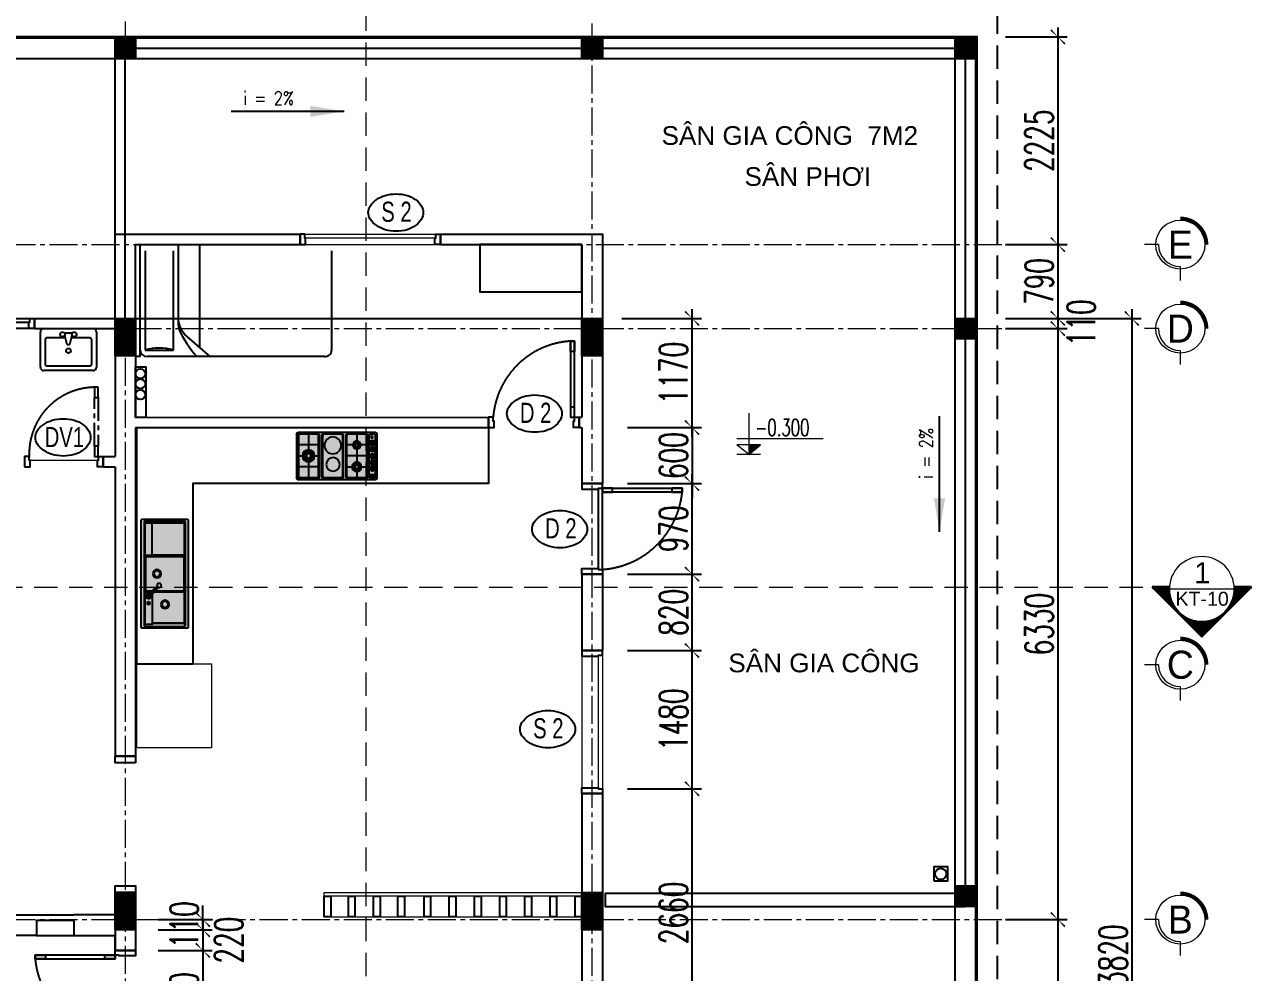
# Model space of a CAD drawing. Header units: millimetres. Extents: x -34806 to 662668, y 63228 to 99452.
# Drawn here: x 57626 to 70788, y 81283 to 91436 of the extents above; entities that cross this region are included whole.
import ezdxf
from ezdxf.enums import TextEntityAlignment as Align

# ---------------------------------------------------------------- set-up
doc = ezdxf.new("R2010")
doc.units = ezdxf.units.MM
doc.header["$LTSCALE"] = 200
doc.header["$MEASUREMENT"] = 0
doc.header["$PDMODE"] = 3
doc.header["$PDSIZE"] = 50
for name, pattern in [('CENTER', [2, 1.25, -0.25, 0.25, -0.25]), ('CENTER2', [1.125, 0.75, -0.125, 0.125, -0.125]), ('CONTINOUS', [0]), ('CONTINU', [0]), ('DASHED2', [0.375, 0.25, -0.125])]:
    doc.linetypes.add(name, pattern=pattern)
doc.layers.get('0').update_dxf_attribs({"color": 95, "linetype": 'CONTINUOUS'})
doc.layers.get('DEFPOINTS').update_dxf_attribs({"linetype": 'CONTINUOUS'})
for name, color, linetype, lineweight in [('cat', 1, 'CONTINUOUS', 40), ('hatch', 251, 'CONTINUOUS', 5), ('thay', 7, 'CONTINUOUS', 18), ('tim', 254, 'CENTER2', 9)]:
    doc.layers.add(name, color=color, linetype=linetype, lineweight=lineweight)
for name, color, linetype in [('COT', 2, 'CONTINUOUS'), ('Cua', 143, 'CONTINUOUS'), ('DIM', 1, 'CONTINUOUS'), ('NET-THAY', 4, 'CONTINUOUS'), ('Net_Manh', 155, 'CONTINUOUS'), ('NOITHAT', 32, 'CONTINUOUS'), ('TEXT', 7, 'CONTINUOUS'), ('TPTA-Dimention', 251, 'CONTINUOUS'), ('TPTA-Funiture', 27, 'CONTINUOUS'), ('TPTA-Text', 253, 'CONTINUOUS'), ('TPTA-Virtural', 253, 'CONTINUOUS'), ('TUONG', 2, 'CONTINUOUS')]:
    doc.layers.add(name, color=color, linetype=linetype)
doc.styles.add('Aria H iso', font='VHARIAL.ttf')
doc.styles.add('Arial N  iso', font='VNARIALN.ttf')
doc.styles.add('CHU HOA Day', font='VHARIAL.ttf')
doc.styles.add('CHUC HOA MANH', font='chhbg.shx', dxfattribs={"width": 0.8, "height": 250})
doc.styles.add('dam', font='VHAVANB.ttf', dxfattribs={"width": 0.9, "height": 450})
doc.styles.add('RomanS', font='romans.shx', dxfattribs={"width": 0.8})
doc.styles.add('Scale', font='vnsimli.shx', dxfattribs={"width": 0.65, "bigfont": 'bigfont.shx'})
doc.styles.add('VNCC-SIM', font='VHAVAN.ttf', dxfattribs={"width": 0.85})
doc.dimstyles.new('DIM-A3', dxfattribs={"dimscale": 0, "dimtxt": 160, "dimasz": 110, "dimexe": 110, "dimexo": 0, "dimgap": 110, "dimtad": 1, "dimdec": 0, "dimdsep": 46, "dimtxsty": 'RomanS', "dimblk1": 'ARCHTICK', "dimblk2": 'ARCHTICK', "dimsah": 1, "dimcen": 0.09, "dimdle": 110, "dimclrd": 256, "dimclre": 256, "dimclrt": 14, "dimadec": 0, "dimazin": 0, "dimtfac": 1, "dimtdec": 0, "dimtix": 1, "dimtmove": 2, "dimatfit": 3, "dimfxl": 110, "dimtolj": 1, "dimarcsym": 0})
doc.dimstyles.new('Scale', dxfattribs={"dimscale": 10, "dimtxt": 2, "dimasz": 0.8, "dimexe": 1, "dimexo": 0, "dimgap": 0.5, "dimtad": 1, "dimdec": 0, "dimzin": 0, "dimdsep": 46, "dimtxsty": 'Scale', "dimblk": 'ARCHTICK', "dimcen": 1, "dimdle": 1, "dimclrd": 8, "dimclre": 251, "dimclrt": 3, "dimadec": 0, "dimazin": 0, "dimtfac": 1, "dimtdec": 0, "dimtix": 1, "dimtmove": 2, "dimatfit": 3, "dimfxl": 1, "dimtolj": 1, "dimtzin": 0, "dimarcsym": 0})

# ---------------------------------------------------------------- blocks, each defined once
blk = doc.blocks.new('_ArchTick')
at = {"layer": 'DIM', "color": 150}
blk.add_lwpolyline([(0.5, 0.5, 0.133, 0, 0), (0, 0, 0, 0.133, 0), (-0.5, -0.5, 0.133, 0.133, 0)], format="xyseb", dxfattribs=at)
blk = doc.blocks.new('cao do')
at = {"layer": 'thay'}
for p, q in [((0, 445), (0, 0)), ((798, 170), (-128, 170)), ((0, 0), (-128, 106)), ((128, 106), (-128, 106)), ((0, 0), (128, 106))]:
    blk.add_line(p, q, dxfattribs=at)
at = {"layer": 'thay', "ltscale": 600}
blk.add_line((128, 0), (-128, 0), dxfattribs=at)
at = {"layer": 'thay', "color": 150, "ltscale": 600}
blk.add_solid([(0, 0), (0, 106), (128, 106)], dxfattribs=at)
at = {"layer": 'TEXT', "style": 'Arial N  iso'}
blk.add_attdef('%%P0.000', text='', height=200, dxfattribs=at).set_placement((70, 290), align=Align.MIDDLE_LEFT)
blk = doc.blocks.new('*D145')
at = {"layer": 'DEFPOINTS', "color": 0}
for p in [(68132, 88289), (68132, 74469), (69484, 74469)]:
    blk.add_point(p, dxfattribs=at)
at = {"layer": 'TPTA-Text', "color": 8, "lineweight": -2}
blk.add_line((69484, 88389), (69484, 74369), dxfattribs=at)
at = {"layer": 'TPTA-Text', "color": 251, "lineweight": -2}
for p, q in [((68132, 88289), (69584, 88289)), ((68132, 74469), (69584, 74469))]:
    blk.add_line(p, q, dxfattribs=at)
at = {"layer": 'TPTA-Text', "color": 8, "lineweight": -2, "xscale": 150, "yscale": 150, "zscale": 150}
for p, rotation in [((69484, 88289), 90), ((69484, 74469), 270)]:
    blk.add_blockref('_ArchTick', p, dxfattribs=dict(at, rotation=rotation))
at = {"layer": 'TPTA-Text', "color": 3, "insert": (69284, 81379), "char_height": 300, "attachment_point": 5, "rotation": 90, "style": 'Scale'}
blk.add_mtext('\\A1;13820', dxfattribs=at)
blk = doc.blocks.new('*D146')
at = {"layer": 'DEFPOINTS', "color": 0}
for p in [(68132, 91304), (68132, 89079), (68693, 89079)]:
    blk.add_point(p, dxfattribs=at)
at = {"layer": 'TPTA-Text', "color": 8, "lineweight": -2}
blk.add_line((68693, 91404), (68693, 88979), dxfattribs=at)
at = {"layer": 'TPTA-Text', "color": 251, "lineweight": -2}
for p, q in [((68132, 91304), (68793, 91304)), ((68132, 89079), (68793, 89079))]:
    blk.add_line(p, q, dxfattribs=at)
at = {"layer": 'TPTA-Text', "color": 8, "lineweight": -2, "xscale": 150, "yscale": 150, "zscale": 150}
for p, rotation in [((68693, 91304), 90), ((68693, 89079), 270)]:
    blk.add_blockref('_ArchTick', p, dxfattribs=dict(at, rotation=rotation))
at = {"layer": 'TPTA-Text', "color": 3, "insert": (68493, 90192), "char_height": 300, "attachment_point": 5, "rotation": 90, "style": 'Scale'}
blk.add_mtext('\\A1;2225', dxfattribs=at)
blk = doc.blocks.new('*D147')
at = {"layer": 'DEFPOINTS', "color": 0}
for p in [(68132, 89079), (68132, 88289), (68693, 88289)]:
    blk.add_point(p, dxfattribs=at)
at = {"layer": 'TPTA-Text', "color": 8, "lineweight": -2}
blk.add_line((68693, 89179), (68693, 88189), dxfattribs=at)
at = {"layer": 'TPTA-Text', "color": 251, "lineweight": -2}
for p, q in [((68132, 89079), (68793, 89079)), ((68132, 88289), (68793, 88289))]:
    blk.add_line(p, q, dxfattribs=at)
at = {"layer": 'TPTA-Text', "color": 8, "lineweight": -2, "xscale": 150, "yscale": 150, "zscale": 150}
for p, rotation in [((68693, 89079), 90), ((68693, 88289), 270)]:
    blk.add_blockref('_ArchTick', p, dxfattribs=dict(at, rotation=rotation))
at = {"layer": 'TPTA-Text', "color": 3, "insert": (68493, 88684), "char_height": 300, "attachment_point": 5, "rotation": 90, "style": 'Scale'}
blk.add_mtext('\\A1;790', dxfattribs=at)
blk = doc.blocks.new('*D148')
at = {"layer": 'DEFPOINTS', "color": 0}
for p in [(68132, 88289), (68132, 88179), (68693, 88179)]:
    blk.add_point(p, dxfattribs=at)
at = {"layer": 'TPTA-Text', "color": 8, "lineweight": -2}
blk.add_line((68693, 88389), (68693, 88079), dxfattribs=at)
at = {"layer": 'TPTA-Text', "color": 251, "lineweight": -2}
for p, q in [((68132, 88289), (68793, 88289)), ((68132, 88179), (68793, 88179))]:
    blk.add_line(p, q, dxfattribs=at)
at = {"layer": 'TPTA-Text', "color": 8, "lineweight": -2, "xscale": 150, "yscale": 150, "zscale": 150}
for p, rotation in [((68693, 88289), 90), ((68693, 88179), 270)]:
    blk.add_blockref('_ArchTick', p, dxfattribs=dict(at, rotation=rotation))
at = {"layer": 'TPTA-Text', "color": 3, "insert": (68943, 88242), "char_height": 300, "attachment_point": 5, "rotation": 90, "style": 'Scale'}
blk.add_mtext('\\A1;110', dxfattribs=at)
blk = doc.blocks.new('*D149')
at = {"layer": 'DEFPOINTS', "color": 0}
for p in [(68132, 81849), (68132, 76179), (68693, 76179)]:
    blk.add_point(p, dxfattribs=at)
at = {"layer": 'TPTA-Text', "color": 8, "lineweight": -2}
blk.add_line((68693, 81949), (68693, 76079), dxfattribs=at)
at = {"layer": 'TPTA-Text', "color": 251, "lineweight": -2}
for p, q in [((68132, 81849), (68793, 81849)), ((68132, 76179), (68793, 76179))]:
    blk.add_line(p, q, dxfattribs=at)
at = {"layer": 'TPTA-Text', "color": 8, "lineweight": -2, "xscale": 150, "yscale": 150, "zscale": 150}
for p, rotation in [((68693, 81849), 90), ((68693, 76179), 270)]:
    blk.add_blockref('_ArchTick', p, dxfattribs=dict(at, rotation=rotation))
at = {"layer": 'TPTA-Text', "color": 3, "insert": (68493, 79014), "char_height": 300, "attachment_point": 5, "rotation": 90, "style": 'Scale'}
blk.add_mtext('\\A1;5670', dxfattribs=at)
blk = doc.blocks.new('*D157')
at = {"layer": 'DEFPOINTS', "color": 0}
for p in [(68132, 88179), (68132, 81849), (68693, 81849)]:
    blk.add_point(p, dxfattribs=at)
at = {"layer": 'TPTA-Text', "color": 8, "lineweight": -2}
blk.add_line((68693, 88279), (68693, 81749), dxfattribs=at)
at = {"layer": 'TPTA-Text', "color": 251, "lineweight": -2}
for p, q in [((68132, 88179), (68793, 88179)), ((68132, 81849), (68793, 81849))]:
    blk.add_line(p, q, dxfattribs=at)
at = {"layer": 'TPTA-Text', "color": 8, "lineweight": -2, "xscale": 150, "yscale": 150, "zscale": 150}
for p, rotation in [((68693, 88179), 90), ((68693, 81849), 270)]:
    blk.add_blockref('_ArchTick', p, dxfattribs=dict(at, rotation=rotation))
at = {"layer": 'TPTA-Text', "color": 3, "insert": (68493, 85014), "char_height": 300, "attachment_point": 5, "rotation": 90, "style": 'Scale'}
blk.add_mtext('\\A1;6330', dxfattribs=at)
blk = doc.blocks.new('can')
at = {"layer": 'hatch'}
h = blk.add_hatch(dxfattribs=at)
h.set_pattern_fill('ANSI31', color=256, scale=96.25, style=0)
h.set_pattern_definition([(45, (-283734, -101783), (-8.50737846, 8.50737846), [])])
h.paths.add_polyline_path([(578, 0, -0.01239), (577, -29), (890, -29), (0, 861), (-890, -29), (-577, -29, -0.01239), (-578, 0, -1)])
at = {"layer": 'cat', "color": 150, "linetype": 'Continuous', "const_width": 62.4}
for points in [[(-577, -29), (-890, -29)], [(577, -29), (890, -29)]]:
    blk.add_lwpolyline(points, dxfattribs=at)
at = {"layer": 'thay', "linetype": 'Continuous'}
for p in [(-890, -29), (890, -29)]:
    blk.add_line(p, (0, 861), dxfattribs=at)
at = {"layer": 'thay'}
blk.add_line((-578, 0), (578, 0), dxfattribs=at)
blk.add_circle((0, 0), 578, dxfattribs=at)
at = {"layer": 'TEXT', "style": 'CHU HOA Day'}
blk.add_attdef('A', text='', height=375, dxfattribs=at).set_placement((11, 108), align=Align.CENTER)
at = {"layer": 'TEXT', "style": 'CHUC HOA MANH', "width": 0.65}
blk.add_attdef('KT-00', text='', height=287, dxfattribs=at).set_placement((7, -346), align=Align.CENTER)
blk = doc.blocks.new('tr')
at = {"layer": 'thay', "ltscale": 600}
for p, q in [((0, -200), (0, 0)), ((313, -513), (513, -513))]:
    blk.add_line(p, q, dxfattribs=at)
at = {"layer": 'thay', "color": 150, "ltscale": 600, "const_width": 50}
blk.add_lwpolyline([(-375, -513, 0.414214), (0, -888, 0.414214)], format="xyb", dxfattribs=at)
at = {"layer": 'thay', "ltscale": 600}
blk.add_circle((0, -513), 350, dxfattribs=at)
blk.add_arc((0, -513), 313, 0, 90, dxfattribs=at)
blk = doc.blocks.new('gass1')
at = {"layer": 'TPTA-Funiture'}
blk.add_hatch(color=9, dxfattribs=at).paths.add_polyline_path([(255, -20, 0.414214), (235, 0), (-235, 0, 0.414214), (-255, -20), (-255, -840, 0.414214), (-235, -860), (235, -860, 0.414214), (255, -840)])
for points in [[(-235, 0, 0.414214), (-255, -20), (-255, -840, 0.414214), (-235, -860), (235, -860, 0.414214), (255, -840), (255, -20, 0.414214), (235, 0)], [(241, -39), (241, -215, -0.414214), (211, -245), (-214, -245, -0.414214), (-244, -215), (-244, -39, -0.414214), (-214, -9), (211, -9, -0.414214)], [(231, -39), (231, -215, -0.414214), (211, -235), (-214, -235, -0.414214), (-234, -215), (-234, -39, -0.414214), (-214, -19), (211, -19, -0.414214)], [(241, -297), (241, -473, -0.414214), (211, -503), (-214, -503, -0.414214), (-244, -473), (-244, -297, -0.414214), (-214, -267), (211, -267, -0.414214)], [(231, -297), (231, -473, -0.414214), (211, -493), (-214, -493, -0.414214), (-234, -473), (-234, -297, -0.414214), (-214, -277), (211, -277, -0.414214)], [(241, -555), (241, -731, -0.414214), (211, -761), (-214, -761, -0.414214), (-244, -731), (-244, -555, -0.414214), (-214, -525), (211, -525, -0.414214)], [(231, -555), (231, -731, -0.414214), (211, -751), (-214, -751, -0.414214), (-234, -731), (-234, -555, -0.414214), (-214, -535), (211, -535, -0.414214)], [(235, -794), (235, -825, -0.414214), (215, -845), (-214, -845, -0.414214), (-234, -825), (-234, -794, -0.414214), (-214, -774), (215, -774, -0.414214)]]:
    blk.add_lwpolyline(points, format="xyb", close=True, dxfattribs=at)
for points in [[(-234, -127), (-37, -127)], [(-118, -235), (-118, -19)], [(-1, -19), (-1, -92)], [(34, -127), (231, -127)], [(115, -235), (115, -19)], [(-1, -163), (-1, -235)], [(-234, -643), (-132, -643)], [(-118, -628), (-118, -535)], [(-118, -751), (-118, -658)], [(-103, -643), (-1, -643), (-1, -643), (98, -643)], [(-1, -751), (-1, -535)], [(115, -535), (115, -608)], [(131, -643), (231, -643)], [(235, -764), (-235, -764)], [(115, -679), (115, -751)]]:
    blk.add_lwpolyline(points, dxfattribs=at)
for points in [[(-71, -790), (-71, -830), (-79, -830), (-79, -790)], [(212, -785), (212, -832), (200, -832), (200, -785)], [(-138, -790), (-138, -830), (-146, -830), (-146, -790)], [(6, -791), (6, -832), (-2, -832), (-2, -791)], [(72, -791), (72, -832), (64, -832), (64, -791)], [(139, -791), (139, -831), (131, -831), (131, -791)]]:
    blk.add_lwpolyline(points, close=True, dxfattribs=at)
for points in [[(-146, -791, 0.780772), (-146, -830)], [(-142, -830, 0.946069), (-138, -790)], [(-79, -790, 0.780772), (-79, -829)], [(-75, -830, 0.946069), (-71, -790)], [(-2, -792, 0.780772), (-2, -831)], [(1, -832, 0.946069), (6, -792)], [(64, -792, 0.780772), (64, -831)], [(67, -832, 0.946069), (72, -792)], [(131, -792, 0.780772), (131, -831)], [(134, -831, 0.946069), (139, -792)]]:
    blk.add_lwpolyline(points, format="xyb", dxfattribs=at)
for centre, radius in [((-1, -127), 64.5), ((-1, -127), 54.5), ((-1, -127), 34.5), ((-1, -127), 24.5), ((-114, -387), 90), ((90, -389), 72.5), ((-118, -643), 42.6), ((-118, -643), 36), ((-118, -643), 22.8), ((-118, -643), 16.2), ((115, -643), 51.1), ((115, -643), 43.1), ((115, -643), 27.3), ((115, -643), 19.4), ((-141, -810), 25), ((-74, -810), 25), ((2, -812), 25), ((68, -812), 25), ((135, -811), 25), ((-203, -806), 10)]:
    blk.add_circle(centre, radius, dxfattribs=at)
blk = doc.blocks.new('chau1')
at = {"layer": 'TPTA-Funiture'}
blk.add_hatch(color=9, dxfattribs=at).paths.add_polyline_path([(1160, 245, 0.414214), (1150, 255), (10, 255, 0.414214), (0, 245), (0, -245, 0.414214), (10, -255), (1150, -255, 0.414214), (1160, -245)])
for p, q in [((712, 82), (794, 169)), ((726, 68), (815, 148))]:
    blk.add_line(p, q, dxfattribs=at)
for points in [[(10, 255), (1150, 255, -0.414214), (1160, 245), (1160, -245, -0.414214), (1150, -255), (10, -255, -0.414214), (0, -245), (0, 245, -0.414214)], [(407, 205), (752, 205, -0.414214), (762, 195), (762, -197, -0.414214), (752, -207), (407, -207, -0.414214), (397, -197), (397, 195, -0.414214)]]:
    blk.add_lwpolyline(points, format="xyb", close=True, dxfattribs=at)
for points in [[(765, -221), (27, -221, -0.414214), (17, -211), (17, 210, -0.414214), (27, 220), (1133, 220, -0.414214), (1143, 210), (1143, -211, -0.414214), (1133, -221), (765, -221)], [(399, 220, 0.310954), (382, 211), (382, 211), (38, 211), (38, 211, 0.114414), (20, 217)], [(777, 211, 0.310954), (761, 220)], [(1140, 217, 0.12906), (1122, 211), (1122, 211), (777, 211), (777, 136)], [(1140, -219, 0.048988), (1108, -212), (1108, -212), (1108, 136), (1122, 136), (1122, 211)], [(396, -221, -0.325081), (378, -212), (378, -212), (38, -212), (38, -212, 0.061589), (20, -219)], [(760, -221, 0.325081), (777, -212)]]:
    blk.add_lwpolyline(points, format="xyb", dxfattribs=at)
for points in [[(38, -212), (38, 211)], [(382, 211), (382, 136), (38, 136)], [(378, 136), (378, -212)], [(885, 161), (906, 187)]]:
    blk.add_lwpolyline(points, dxfattribs=at)
for points in [[(740, 86), (733, 93), (818, 178), (825, 171)], [(777, 136), (1108, 136), (1108, -212), (777, -212)], [(777, 136), (1108, 136), (1108, -212), (777, -212)]]:
    blk.add_lwpolyline(points, close=True, dxfattribs=at)
for centre, radius in [((820, 174), 16.7), ((895, 174), 16.7), ((580, 83), 44.5), ((580, 83), 33), ((705, 60), 22.5), ((908, -3), 44.5), ((908, -3), 33)]:
    blk.add_circle(centre, radius, dxfattribs=at)
blk.add_arc((821, 174), 27.5, 235.4757, 214.5243, dxfattribs=at)
blk = doc.blocks.new('*D317')
at = {"layer": 'DEFPOINTS', "color": 0}
for p in [(59057, 81739), (59057, 81519), (59535, 81519)]:
    blk.add_point(p, dxfattribs=at)
at = {"layer": 'TPTA-Text', "color": 251, "lineweight": -2}
for p, q in [((59057, 81739), (59635, 81739)), ((59057, 81519), (59635, 81519))]:
    blk.add_line(p, q, dxfattribs=at)
at = {"layer": 'TPTA-Text', "color": 8, "lineweight": -2}
blk.add_line((59535, 81839), (59535, 81419), dxfattribs=at)
at = {"layer": 'TPTA-Text', "color": 8, "lineweight": -2, "xscale": 150, "yscale": 150, "zscale": 150}
for p, rotation in [((59535, 81739), 90), ((59535, 81519), 270)]:
    blk.add_blockref('_ArchTick', p, dxfattribs=dict(at, rotation=rotation))
at = {"layer": 'TPTA-Text', "color": 3, "insert": (59814, 81629), "char_height": 300, "attachment_point": 5, "rotation": 90, "style": 'Scale'}
blk.add_mtext('\\A1;220', dxfattribs=at)
blk = doc.blocks.new('*D318')
at = {"layer": 'DEFPOINTS', "color": 0}
for p in [(59057, 81849), (59057, 81739), (59535, 81849)]:
    blk.add_point(p, dxfattribs=at)
at = {"layer": 'TPTA-Text', "color": 8, "lineweight": -2}
for p, q in [((59535, 81849), (59535, 81999)), ((59535, 81739), (59535, 81849)), ((59535, 81739), (59535, 81589))]:
    blk.add_line(p, q, dxfattribs=at)
at = {"layer": 'TPTA-Text', "color": 251, "lineweight": -2}
for p, q in [((59057, 81849), (59635, 81849)), ((59057, 81739), (59635, 81739))]:
    blk.add_line(p, q, dxfattribs=at)
at = {"layer": 'TPTA-Text', "color": 8, "lineweight": -2, "xscale": 150, "yscale": 150, "zscale": 150}
for p, rotation in [((59535, 81849), 270), ((59535, 81739), 90)]:
    blk.add_blockref('_ArchTick', p, dxfattribs=dict(at, rotation=rotation))
at = {"layer": 'TPTA-Text', "color": 3, "insert": (59335, 81794), "char_height": 300, "attachment_point": 5, "rotation": 90, "style": 'Scale'}
blk.add_mtext('\\A1;110', dxfattribs=at)
blk = doc.blocks.new('*D319')
at = {"layer": 'DEFPOINTS', "color": 0}
for p in [(59057, 81519), (59057, 80549), (59535, 80549)]:
    blk.add_point(p, dxfattribs=at)
at = {"layer": 'TPTA-Text', "color": 8, "lineweight": -2}
blk.add_line((59535, 81619), (59535, 80449), dxfattribs=at)
at = {"layer": 'TPTA-Text', "color": 251, "lineweight": -2}
for p, q in [((59057, 81519), (59635, 81519)), ((59057, 80549), (59635, 80549))]:
    blk.add_line(p, q, dxfattribs=at)
at = {"layer": 'TPTA-Text', "color": 8, "lineweight": -2, "xscale": 150, "yscale": 150, "zscale": 150}
for p, rotation in [((59535, 81519), 90), ((59535, 80549), 270)]:
    blk.add_blockref('_ArchTick', p, dxfattribs=dict(at, rotation=rotation))
at = {"layer": 'TPTA-Text', "color": 3, "insert": (59335, 81034), "char_height": 300, "attachment_point": 5, "rotation": 90, "style": 'Scale'}
blk.add_mtext('\\A1;970', dxfattribs=at)
blk = doc.blocks.new('*D714')
at = {"layer": 'DEFPOINTS', "color": 0}
for p in [(64083, 83250), (64775, 83250), (64083, 80589)]:
    blk.add_point(p, dxfattribs=at)
at = {"layer": 'TPTA-Text', "color": 8, "lineweight": -2}
blk.add_line((64775, 80489), (64775, 83350), dxfattribs=at)
at = {"layer": 'TPTA-Text', "color": 251, "lineweight": -2}
for p, q in [((64083, 83250), (64875, 83250)), ((64083, 80589), (64875, 80589))]:
    blk.add_line(p, q, dxfattribs=at)
at = {"layer": 'TPTA-Text', "color": 8, "lineweight": -2, "xscale": 150, "yscale": 150, "zscale": 150}
for p, rotation in [((64775, 83250), 90), ((64775, 80589), 270)]:
    blk.add_blockref('_ArchTick', p, dxfattribs=dict(at, rotation=rotation))
at = {"layer": 'TPTA-Text', "color": 3, "insert": (64575, 81920), "char_height": 300, "attachment_point": 5, "rotation": 90, "style": 'Scale'}
blk.add_mtext('\\A1;2660', dxfattribs=at)
blk = doc.blocks.new('*D715')
at = {"layer": 'DEFPOINTS', "color": 0}
for p in [(64083, 84730), (64775, 84730), (64083, 83250)]:
    blk.add_point(p, dxfattribs=at)
at = {"layer": 'TPTA-Text', "color": 8, "lineweight": -2}
blk.add_line((64775, 83150), (64775, 84830), dxfattribs=at)
at = {"layer": 'TPTA-Text', "color": 251, "lineweight": -2}
for p, q in [((64083, 84730), (64875, 84730)), ((64083, 83250), (64875, 83250))]:
    blk.add_line(p, q, dxfattribs=at)
at = {"layer": 'TPTA-Text', "color": 8, "lineweight": -2, "xscale": 150, "yscale": 150, "zscale": 150}
for p, rotation in [((64775, 84730), 90), ((64775, 83250), 270)]:
    blk.add_blockref('_ArchTick', p, dxfattribs=dict(at, rotation=rotation))
at = {"layer": 'TPTA-Text', "color": 3, "insert": (64575, 83990), "char_height": 300, "attachment_point": 5, "rotation": 90, "style": 'Scale'}
blk.add_mtext('\\A1;1480', dxfattribs=at)
blk = doc.blocks.new('*D716')
at = {"layer": 'DEFPOINTS', "color": 0}
for p in [(64083, 85549), (64775, 85549), (64083, 84730)]:
    blk.add_point(p, dxfattribs=at)
at = {"layer": 'TPTA-Text', "color": 8, "lineweight": -2}
blk.add_line((64775, 84630), (64775, 85649), dxfattribs=at)
at = {"layer": 'TPTA-Text', "color": 251, "lineweight": -2}
for p, q in [((64083, 85549), (64875, 85549)), ((64083, 84730), (64875, 84730))]:
    blk.add_line(p, q, dxfattribs=at)
at = {"layer": 'TPTA-Text', "color": 8, "lineweight": -2, "xscale": 150, "yscale": 150, "zscale": 150}
for p, rotation in [((64775, 85549), 90), ((64775, 84730), 270)]:
    blk.add_blockref('_ArchTick', p, dxfattribs=dict(at, rotation=rotation))
at = {"layer": 'TPTA-Text', "color": 3, "insert": (64575, 85140), "char_height": 300, "attachment_point": 5, "rotation": 90, "style": 'Scale'}
blk.add_mtext('\\A1;820', dxfattribs=at)
blk = doc.blocks.new('*D717')
at = {"layer": 'DEFPOINTS', "color": 0}
for p in [(64083, 86519), (64775, 86519), (64083, 85549)]:
    blk.add_point(p, dxfattribs=at)
at = {"layer": 'TPTA-Text', "color": 8, "lineweight": -2}
blk.add_line((64775, 85449), (64775, 86619), dxfattribs=at)
at = {"layer": 'TPTA-Text', "color": 251, "lineweight": -2}
for p, q in [((64083, 86519), (64875, 86519)), ((64083, 85549), (64875, 85549))]:
    blk.add_line(p, q, dxfattribs=at)
at = {"layer": 'TPTA-Text', "color": 8, "lineweight": -2, "xscale": 150, "yscale": 150, "zscale": 150}
for p, rotation in [((64775, 86519), 90), ((64775, 85549), 270)]:
    blk.add_blockref('_ArchTick', p, dxfattribs=dict(at, rotation=rotation))
at = {"layer": 'TPTA-Text', "color": 3, "insert": (64575, 86034), "char_height": 300, "attachment_point": 5, "rotation": 90, "style": 'Scale'}
blk.add_mtext('\\A1;970', dxfattribs=at)
blk = doc.blocks.new('*D718')
at = {"layer": 'DEFPOINTS', "color": 0}
for p in [(64024, 88289), (64775, 88289), (64083, 87119)]:
    blk.add_point(p, dxfattribs=at)
at = {"layer": 'TPTA-Text', "color": 8, "lineweight": -2}
blk.add_line((64775, 87019), (64775, 88389), dxfattribs=at)
at = {"layer": 'TPTA-Text', "color": 251, "lineweight": -2}
for p, q in [((64024, 88289), (64875, 88289)), ((64083, 87119), (64875, 87119))]:
    blk.add_line(p, q, dxfattribs=at)
at = {"layer": 'TPTA-Text', "color": 8, "lineweight": -2, "xscale": 150, "yscale": 150, "zscale": 150}
for p, rotation in [((64775, 88289), 90), ((64775, 87119), 270)]:
    blk.add_blockref('_ArchTick', p, dxfattribs=dict(at, rotation=rotation))
at = {"layer": 'TPTA-Text', "color": 3, "insert": (64575, 87704), "char_height": 300, "attachment_point": 5, "rotation": 90, "style": 'Scale'}
blk.add_mtext('\\A1;1170', dxfattribs=at)
blk = doc.blocks.new('*D719')
at = {"layer": 'DEFPOINTS', "color": 0}
for p in [(64083, 87119), (64083, 86519), (64775, 86519)]:
    blk.add_point(p, dxfattribs=at)
at = {"layer": 'TPTA-Text', "color": 8, "lineweight": -2}
for p, q in [((64775, 87119), (64775, 87269)), ((64775, 87119), (64775, 86519)), ((64775, 86519), (64775, 86369))]:
    blk.add_line(p, q, dxfattribs=at)
at = {"layer": 'TPTA-Text', "color": 251, "lineweight": -2}
for p, q in [((64083, 87119), (64875, 87119)), ((64083, 86519), (64875, 86519))]:
    blk.add_line(p, q, dxfattribs=at)
at = {"layer": 'TPTA-Text', "color": 8, "lineweight": -2, "xscale": 150, "yscale": 150, "zscale": 150}
for p, rotation in [((64775, 87119), 270), ((64775, 86519), 90)]:
    blk.add_blockref('_ArchTick', p, dxfattribs=dict(at, rotation=rotation))
at = {"layer": 'TPTA-Text', "color": 3, "insert": (64575, 86819), "char_height": 300, "attachment_point": 5, "rotation": 90, "style": 'Scale'}
blk.add_mtext('\\A1;600', dxfattribs=at)

msp = doc.modelspace()

# ---------------------------------------------------------------- linework, layer by layer
msp.add_line((58814.7, 88289.1), (63814.7, 88289.1))
for centre in [(58866.8, 87695.4), (58866.8, 87695.4), (58866.8, 87587.6), (58866.8, 87587.6), (58866.8, 87472.5), (58866.8, 87472.5)]:
    msp.add_circle(centre, 52.1)
at = {"layer": 'COT', "const_width": 220}
for points in [[(58704.7, 91069.1), (58704.7, 91289.1)], [(63704.7, 91069.1), (63704.7, 91289.1)], [(67704.7, 91069.1), (67704.7, 91289.1)], [(58704.7, 87889.1), (58704.7, 88289.1)], [(58704.7, 87889.1), (58704.7, 88289.1)], [(63704.7, 87889.1), (63704.7, 88289.1)], [(63704.7, 87889.1), (63704.7, 88289.1)], [(67704.7, 88069.1), (67704.7, 88289.1)], [(67704.7, 81989.1), (67704.7, 82209.1)], [(58704.7, 81739.1), (58704.7, 82139.1)], [(63704.7, 81739.1), (63704.7, 82139.1)]]:
    msp.add_lwpolyline(points, dxfattribs=at)
at = {"layer": 'Cua', "color": 8, "linetype": 'CENTER'}
for p, q in [((58374.7, 86920.4), (58374.7, 87440.6)), ((58414.7, 87440.6), (58414.7, 86920.4))]:
    msp.add_line(p, q, dxfattribs=at)
at = {"layer": 'Cua', "color": 8, "linetype": 'DASHED2', "ltscale": 400}
for p, q in [((63774.7, 85599.4), (63774.7, 86469)), ((63814.7, 85599.4), (63814.7, 86469))]:
    msp.add_line(p, q, dxfattribs=at)
at = {"layer": 'Cua', "color": 6, "linetype": 'CONTINOUS', "ltscale": 0.5}
for points in [[(60576.4, 89079.1), (60636.4, 89079.1), (60636.4, 89149.1), (60626.4, 89149.1), (60626.4, 89189.1), (60576.4, 89189.1)], [(62081.2, 89079.1), (62021.2, 89079.1), (62021.2, 89149.1), (62031.2, 89149.1), (62031.2, 89189.1), (62081.2, 89189.1)], [(57732.4, 88179.1), (57672.4, 88179.1), (57672.4, 88249.1), (57682.4, 88249.1), (57682.4, 88289.1), (57732.4, 88289.1)], [(62594.7, 87119), (62654.7, 87119), (62654.7, 87189.2), (62644.7, 87189.2), (62644.7, 87229.2), (62594.7, 87229.2)], [(62594.7, 87119), (62654.7, 87119), (62654.7, 87189.2), (62644.7, 87189.2), (62644.7, 87229.2), (62594.7, 87229.2)], [(63564.7, 87119), (63504.7, 87119), (63504.7, 87189.2), (63514.7, 87189.2), (63514.7, 87229.2), (63564.7, 87229.2)], [(63564.7, 87119), (63504.7, 87119), (63504.7, 87189.2), (63514.7, 87189.2), (63514.7, 87229.2), (63564.7, 87229.2)], [(57626, 86699.1), (57686, 86699.1), (57686, 86769.1), (57676, 86769.1), (57676, 86809.1), (57626, 86809.1)], [(58466, 86699.1), (58406, 86699.1), (58406, 86769.1), (58416, 86769.1), (58416, 86809.1), (58466, 86809.1)], [(63594.7, 86519), (63594.7, 86459), (63774.7, 86459), (63774.7, 86469), (63814.7, 86469), (63814.7, 86519)], [(63594.7, 85549.4), (63594.7, 85609.4), (63774.7, 85609.4), (63774.7, 85599.4), (63814.7, 85599.4), (63814.7, 85549.4)], [(63594.7, 84729.8), (63594.7, 84669.8), (63774.7, 84669.8), (63774.7, 84679.8), (63814.7, 84679.8), (63814.7, 84729.8)], [(58814.7, 83529.1), (58594.7, 83529.1), (58594.7, 83599.1), (58814.7, 83599.1)], [(63594.7, 83199.8), (63594.7, 83259.8), (63774.7, 83259.8), (63774.7, 83249.8), (63814.7, 83249.8), (63814.7, 83199.8)], [(58814.7, 82139.1), (58594.7, 82139.1), (58594.7, 82209.1), (58814.7, 82209.1)], [(60904.7, 82099.1), (60904.7, 81879.1), (60834.7, 81879.1), (60834.7, 82099.1)], [(61164.7, 82099.1), (61164.7, 81879.1), (61094.7, 81879.1), (61094.7, 82099.1)], [(61434.7, 82099.1), (61434.7, 81879.1), (61364.7, 81879.1), (61364.7, 82099.1)], [(61694.7, 82099.1), (61694.7, 81879.1), (61624.7, 81879.1), (61624.7, 82099.1)], [(61974.7, 82099.1), (61974.7, 81879.1), (61904.7, 81879.1), (61904.7, 82099.1)], [(62244.7, 82099.1), (62244.7, 81879.1), (62174.7, 81879.1), (62174.7, 82099.1)], [(62514.7, 82099.1), (62514.7, 81879.1), (62444.7, 81879.1), (62444.7, 82099.1)], [(62784.7, 82099.1), (62784.7, 81879.1), (62714.7, 81879.1), (62714.7, 82099.1)], [(63054.7, 82099.1), (63054.7, 81879.1), (62984.7, 81879.1), (62984.7, 82099.1)], [(63324.7, 82099.1), (63324.7, 81879.1), (63254.7, 81879.1), (63254.7, 82099.1)], [(63594.7, 82099.1), (63594.7, 81879.1), (63524.7, 81879.1), (63524.7, 82099.1)], [(58814.7, 81519.1), (58814.7, 81459.1), (58634.7, 81459.1), (58634.7, 81469.1), (58594.7, 81469.1), (58594.7, 81519.1)]]:
    msp.add_lwpolyline(points, close=True, dxfattribs=at)
at = {"layer": 'Cua', "color": 4}
for points in [[(63474.7, 88045), (63474.7, 87229.2), (63514.7, 87229.2), (63514.7, 88045)], [(63474.7, 88045), (63474.7, 87229.2), (63514.7, 87229.2), (63514.7, 88045)], [(64670.2, 86429), (63814.7, 86429), (63814.7, 86469), (64670.2, 86469)], [(57739.2, 81429.1), (58594.7, 81429.1), (58594.7, 81469.1), (57739.2, 81469.1)]]:
    msp.add_lwpolyline(points, close=True, dxfattribs=at)
at = {"layer": 'Cua', "color": 0, "linetype": 'Continuous'}
for points in [[(63514.7, 87935), (63474.7, 87935), (63474.7, 88045), (63514.7, 88045)], [(63514.7, 87935), (63474.7, 87935), (63474.7, 88045), (63514.7, 88045)], [(58414.7, 87550.6), (58374.7, 87550.6), (58374.7, 87440.6), (58414.7, 87440.6)], [(63514.7, 87338.9), (63474.7, 87338.9), (63474.7, 87229.2), (63514.7, 87229.2)], [(63514.7, 87338.9), (63474.7, 87338.9), (63474.7, 87229.2), (63514.7, 87229.2)], [(58414.7, 86920.4), (58374.7, 86920.4), (58374.7, 86810.4), (58414.7, 86810.4)], [(63814.7, 86469), (63814.7, 86429), (63924.7, 86429), (63924.7, 86469)], [(64560.2, 86469), (64560.2, 86429), (64670.2, 86429), (64670.2, 86469)], [(57849.2, 81469.1), (57849.2, 81429.1), (57739.2, 81429.1), (57739.2, 81469.1)], [(58594.7, 81469.1), (58594.7, 81429.1), (58484.7, 81429.1), (58484.7, 81469.1)]]:
    msp.add_lwpolyline(points, close=True, dxfattribs=at)
at = {"layer": 'Cua', "color": 8, "linetype": 'DASHED2', "ltscale": 400}
for centre, radius, start, end in [((63528.3, 87160.3), 886.3, 93.46546, 175.54011), ((63528.3, 87160.3), 886.3, 93.46546, 175.54011), ((58385.7, 86840.4), 710.4, 90.88301, 182.52035), ((63750.8, 86521.3), 924, 273.96661, 354.27248), ((58636.7, 81510.2), 901.1, 185.16364, 269.87588)]:
    msp.add_arc(centre, radius, start, end, dxfattribs=at)
at = {"layer": 'NET-THAY'}
msp.add_line((57755.1, 81679.1), (58155.1, 81679.1), dxfattribs=at)
at = {"layer": 'Net_Manh', "linetype": 'DASHED2', "ltscale": 5}
msp.add_lwpolyline([(39817.2, 91585.8), (68044.6, 91585.8), (68044.6, 73988.8), (39817.2, 73988.8)], close=True, dxfattribs=at)
at = {"layer": 'NOITHAT'}
for p, q in [((58814.7, 87879.1), (58814.7, 89079.1)), ((58865.4, 87879.1), (58865.4, 89079.1)), ((58916, 89010.7), (58916, 87947.5)), ((59220.7, 87947.5), (59220.7, 89010.7)), ((59271.4, 89079.1), (59271.4, 88239)), ((59498.7, 89079.1), (59498.7, 87981)), ((60914.4, 89010.7), (60914.4, 87947.5)), ((57795.2, 87766.6), (57795.2, 88141.6)), ((57832.7, 88179.1), (58357.7, 88179.1)), ((57845.2, 88060.4), (57845.2, 87797.9)), ((58063.9, 88079.1), (57863.9, 88079.1)), ((58132.7, 88129.1), (58057.7, 88129.1)), ((58082.7, 88004.1), (58057.7, 88104.1)), ((58132.7, 88104.1), (58107.7, 88004.1)), ((58326.4, 88079.1), (58126.4, 88079.1)), ((58345.2, 87797.9), (58345.2, 88060.4)), ((58395.2, 88141.6), (58395.2, 87766.6)), ((59615.5, 87879.1), (59342.9, 88117)), ((58107.7, 88004.1), (58082.7, 88004.1)), ((58916, 87947.5), (59220.7, 87947.5)), ((58865.4, 87879.1), (58814.7, 87879.1)), ((60838.4, 87879.1), (58941.4, 87879.1)), ((58357.7, 87729.1), (57832.7, 87729.1)), ((57863.9, 87779.1), (58326.4, 87779.1))]:
    msp.add_line(p, q, dxfattribs=at)
msp.add_lwpolyline([(63594.7, 89079.1), (62502.8, 89079.1), (62502.8, 88574.1), (63594.7, 88574.1)], close=True, dxfattribs=at)
for centre in [(58032.7, 88116.6), (58157.7, 88116.6), (58095.2, 87941.6)]:
    msp.add_circle(centre, 25, dxfattribs=at)
for centre, radius, start, end in [((57832.7, 88141.6), 37.5, 90, 180), ((57863.9, 88060.4), 18.8, 90, 180), ((58326.4, 88060.4), 18.8, 0, 90), ((58357.7, 88141.6), 37.5, 0, 90), ((57863.9, 87797.9), 18.8, 180, 270), ((58326.4, 87797.9), 18.8, 270, 0), ((57832.7, 87766.6), 37.5, 180, 270), ((58357.7, 87766.6), 37.5, 270, 0)]:
    msp.add_arc(centre, radius, start, end, dxfattribs=at)
for centre, major_axis, start_param, end_param in [((59575.4, 88293.3), (-304, 0), 0, 0.6999805), ((59575.4, 88239), (-304, 0), 0, 0.2337484), ((60367.2, 88549.2), (1164, 0), 3.5061696, 3.8355663), ((58941.4, 87947.5), (76, 0), 3.1415927, 4.712389), ((59068.4, 87546.7), (-470.7, 0), 4.3828013, 5.0419766), ((60838.4, 87947.5), (-76, 0), 1.5707963, 3.1415927)]:
    msp.add_ellipse(centre, major_axis=major_axis, ratio=0.9, start_param=start_param, end_param=end_param, dxfattribs=at)
at = {"layer": 'TEXT'}
for points in [[(61307.7, 89422, -0.1338614), (61326.8, 89491.9, -0.1013655), (61397.2, 89561.1, -0.0827254), (61487.7, 89605, -0.071629), (61605.5, 89622, -0.071629), (61723.4, 89605, -0.0830347), (61814.2, 89560.9, -0.1067191), (61877.8, 89491.5, -0.1328035), (61896.5, 89422, -0.1328035), (61877.8, 89352.5, -0.1067191), (61814.2, 89283, -0.0830347), (61723.4, 89238.9, -0.071629), (61605.5, 89222, -0.071629), (61487.7, 89238.9, -0.0827254), (61397.2, 89282.8, -0.1013655), (61326.8, 89352, -0.1338614)], [(62792.3, 87268.4, -0.1338614), (62811.4, 87338.4, -0.1013655), (62881.7, 87407.6, -0.0827254), (62972.3, 87451.4, -0.071629), (63090.1, 87468.4, -0.071629), (63208, 87451.4, -0.0830347), (63298.8, 87407.3, -0.1067191), (63362.3, 87337.9, -0.1328035), (63381.1, 87268.4, -0.1328035), (63362.3, 87198.9, -0.1067191), (63298.8, 87129.4, -0.0830347), (63208, 87085.3, -0.071629), (63090.1, 87068.4, -0.071629), (62972.3, 87085.3, -0.0827254), (62881.7, 87129.2, -0.1013655), (62811.4, 87198.4, -0.1338614)], [(57742.8, 87014.3, -0.1338614), (57761.9, 87084.3, -0.1013655), (57832.3, 87153.5, -0.0827254), (57922.8, 87197.3, -0.071629), (58040.6, 87214.3, -0.071629), (58158.5, 87197.3, -0.0830347), (58249.3, 87153.3, -0.1067191), (58312.9, 87083.8, -0.1328035), (58331.6, 87014.3, -0.1328035), (58312.9, 86944.8, -0.1067191), (58249.3, 86875.3, -0.0830347), (58158.5, 86831.3, -0.071629), (58040.6, 86814.3, -0.071629), (57922.8, 86831.3, -0.0827254), (57832.3, 86875.1, -0.1013655), (57761.9, 86944.3, -0.1338614)], [(63062.4, 86031, -0.1338614), (63081.5, 86101, -0.1013655), (63151.9, 86170.2, -0.0827254), (63242.4, 86214, -0.071629), (63360.3, 86231, -0.071629), (63478.1, 86214, -0.0830347), (63569, 86170, -0.1067191), (63632.5, 86100.5, -0.1328035), (63651.3, 86031, -0.1328035), (63632.5, 85961.5, -0.1067191), (63569, 85892.1, -0.0830347), (63478.1, 85848, -0.071629), (63360.3, 85831, -0.071629), (63242.4, 85848, -0.0827254), (63151.9, 85891.8, -0.1013655), (63081.5, 85961, -0.1338614)], [(62934.2, 83888.6, -0.1338614), (62953.3, 83958.6, -0.1013655), (63023.7, 84027.8, -0.0827254), (63114.2, 84071.6, -0.071629), (63232.1, 84088.6, -0.071629), (63349.9, 84071.6, -0.0830347), (63440.8, 84027.6, -0.1067191), (63504.3, 83958.1, -0.1328035), (63523.1, 83888.6, -0.1328035), (63504.3, 83819.1, -0.1067191), (63440.8, 83749.6, -0.0830347), (63349.9, 83705.6, -0.071629), (63232.1, 83688.6, -0.071629), (63114.2, 83705.6, -0.0827254), (63023.7, 83749.4, -0.1013655), (62953.3, 83818.6, -0.1338614)]]:
    msp.add_lwpolyline(points, format="xyb", close=True, dxfattribs=at)
at = {"layer": 'thay', "linetype": 'DASHED2', "ltscale": 5}
for p, q in [((61285.6, 71119.2), (61285.6, 93397.6)), ((36727.8, 85408.4), (69701.2, 85408.4))]:
    msp.add_line(p, q, dxfattribs=at)
at = {"layer": 'thay'}
for p, q in [((60626.4, 89189.1), (62031.2, 89189.1)), ((62031.2, 89149.1), (60626.4, 89149.1)), ((63814.7, 88289.1), (63814.7, 89189.1)), ((60636.4, 89079.1), (62021.2, 89079.1)), ((64023.7, 88289.1), (64023.7, 88289.1)), ((57686, 86769.1), (58406, 86769.1)), ((63594.7, 84669.8), (63594.7, 83259.8)), ((63774.7, 83249.8), (63774.7, 84679.8)), ((63814.7, 84679.8), (63814.7, 83249.8)), ((60834.7, 81879.1), (63594.7, 81879.1))]:
    msp.add_line(p, q, dxfattribs=at)
for points in [[(58829.7, 84588.6), (59629.7, 84588.6), (59629.7, 83688.6), (58829.7, 83688.6)], [(63594.7, 82099.1), (60834.7, 82099.1), (60834.7, 82139.1), (63594.7, 82139.1)]]:
    msp.add_lwpolyline(points, close=True, dxfattribs=at)
at = {"layer": 'tim', "ltscale": 2}
for p, q in [((58704.7, 91467.9), (58704.7, 73596.9)), ((63704.7, 73596.9), (63704.7, 91467.9)), ((39893.9, 89079.1), (68131.9, 89079.1)), ((39893.9, 88179.1), (68131.9, 88179.1)), ((39893.9, 81849.1), (68131.9, 81849.1))]:
    msp.add_line(p, q, dxfattribs=at)
at = {"layer": 'TPTA-Dimention'}
for p, q in [((58594.7, 88289.1), (58594.7, 91069.1)), ((58704.7, 88289.1), (58704.7, 91069.1))]:
    msp.add_line(p, q, dxfattribs=at)
for points in [[(67829.7, 73988.8), (67829.7, 91304.1), (39817.2, 91304.1)], [(67814.7, 73988.8), (67814.7, 91289.1), (39817.2, 91289.1)], [(67594.7, 73988.8), (67594.7, 91069.1), (39817.2, 91069.1)]]:
    msp.add_lwpolyline(points, dxfattribs=at)
at = {"layer": 'TPTA-Funiture'}
msp.add_line((58829.7, 84588.6), (59429.7, 84588.6), dxfattribs=at)
msp.add_lwpolyline([(58829.7, 84588.6), (58829.7, 84588.6), (58829.7, 87119), (62594.7, 87119), (62594.7, 86519), (59429.7, 86519), (59429.7, 84588.6), (59429.7, 84588.6)], dxfattribs=at)
at = {"layer": 'TPTA-Text'}
for p, q in [((56532.4, 88289.1), (57732.4, 88289.1)), ((56592.4, 88249.1), (57672.4, 88249.1)), ((57732.4, 88179.1), (56532.4, 88179.1))]:
    msp.add_line(p, q, dxfattribs=at)
at = {"layer": 'TPTA-Virtural'}
for points in [[(67829.7, 82099.1), (67829.7, 91304.1), (58704.7, 91304.1)], [(67704.7, 82099.1), (67704.7, 91179.1), (58676.9, 91179.1)]]:
    msp.add_lwpolyline(points, dxfattribs=at)
msp.add_lwpolyline([(67363.7, 82262.9), (67513.7, 82262.9), (67513.7, 82412.9), (67363.7, 82412.9)], close=True, dxfattribs=at)
at = {"layer": 'TPTA-Virtural', "color": 3}
msp.add_lwpolyline([(67704.7, 81989.1), (67704.7, 82129.1), (63844.7, 82129.1), (63844.7, 81989.1)], close=True, dxfattribs=at)
at = {"layer": 'TPTA-Virtural', "color": 1}
msp.add_circle((67438.7, 82337.9), 60, dxfattribs=at)
at = {"layer": 'TUONG', "linetype": 'CONTINU', "ltscale": 0.3}
for p, q in [((60576.4, 89079.1), (60576.4, 89189.1)), ((62081.2, 89079.1), (62081.2, 89189.1)), ((62594.7, 87119), (62594.7, 87229.2)), ((62594.7, 87119), (62594.7, 87229.2)), ((63564.7, 87119), (63564.7, 87229.2)), ((63564.7, 87119), (63564.7, 87229.2)), ((58466, 86699.1), (58466, 86809.1)), ((58466, 86809.1), (58466, 86699.1)), ((58466, 86699.1), (58466, 86809.1)), ((58466, 86699.1), (58466, 86809.1)), ((58466, 86809.1), (58466, 86699.1)), ((58466, 86699.1), (58466, 86809.1)), ((58466, 86809.1), (58466, 86699.1)), ((58466, 86809.1), (58466, 86699.1)), ((58466, 86809.1), (58466, 86699.1)), ((58466, 86699.1), (58466, 86809.1)), ((58466, 86699.1), (58466, 86809.1)), ((58466, 86809.1), (58466, 86699.1)), ((58466, 86699.1), (58466, 86809.1)), ((63594.7, 86519), (63814.7, 86519)), ((63594.7, 85549.4), (63814.7, 85549.4)), ((63594.7, 84729.8), (63814.7, 84729.8)), ((63594.7, 83199.8), (63814.7, 83199.8)), ((58814.7, 81519.1), (58594.7, 81519.1))]:
    msp.add_line(p, q, dxfattribs=at)
at = {"layer": 'TUONG'}
for p, q in [((62081.2, 89079.1), (62594.7, 89079.1)), ((62594.7, 89079.1), (63594.7, 89079.1)), ((63594.7, 89079.1), (63594.7, 87229.2)), ((57732.4, 88289.1), (58594.7, 88289.1)), ((57732.4, 88289.1), (57732.4, 88179.1)), ((57732.4, 88179.1), (57732.4, 88289.1)), ((57732.4, 88179.1), (57732.4, 88289.1)), ((58594.7, 88289.1), (58594.7, 86809.1)), ((58814.7, 88289.1), (58814.7, 87228.6)), ((58814.7, 88289.1), (58814.7, 87228.6)), ((63594.7, 88289.1), (63594.7, 87229.2)), ((63814.7, 88289.1), (63814.7, 86519)), ((57732.4, 88179.1), (58594.7, 88179.1)), ((58814.7, 87228.6), (62594.7, 87229.2)), ((58814.7, 87228.6), (62594.7, 87229.2)), ((62594.7, 87229.2), (62594.7, 87119)), ((62594.7, 87229.2), (62594.7, 87119)), ((63564.7, 87229.2), (63594.7, 87229.2)), ((63564.7, 87229.2), (63594.7, 87229.2)), ((58814.7, 87119), (58814.7, 84589.1)), ((58814.7, 87119), (62594.7, 87119)), ((58814.7, 87119), (62594.7, 87119)), ((62594.7, 87119), (62594.7, 87119)), ((62594.7, 87119), (62594.7, 87119)), ((63564.7, 87119), (63594.7, 87119)), ((63564.7, 87119), (63594.7, 87119)), ((63594.7, 87119), (63594.7, 86519)), ((58466, 86809.1), (58594.7, 86809.1)), ((58466, 86699.1), (58594.7, 86699.1)), ((58594.7, 86699.1), (58594.7, 83599.1)), ((63594.7, 85549.4), (63594.7, 84729.8)), ((63814.7, 85549.4), (63814.7, 84729.8)), ((58814.7, 84589.1), (58814.7, 83599.1)), ((58814.7, 84589.1), (58814.7, 84589.1)), ((58814.7, 83599.1), (58594.7, 83599.1)), ((63594.7, 83199.8), (63594.7, 80589.5)), ((63814.7, 83199.8), (63814.7, 80589.5)), ((58594.7, 82139.1), (58594.7, 81749.1)), ((58594.7, 82139.1), (58814.7, 82139.1)), ((63594.7, 82139.1), (63814.7, 82139.1)), ((58814.7, 82119.1), (58814.7, 81519.1)), ((58594.7, 81889.1), (58594.7, 81519.1)), ((57755.1, 81844.1), (58155.1, 81844.1))]:
    msp.add_line(p, q, dxfattribs=at)
at = {"layer": 'TUONG', "linetype": 'Continuous'}
msp.add_line((57626, 86809.1), (57626, 86699.1), dxfattribs=at)
at = {"layer": 'TUONG'}
for points in [[(58814.7, 91069.1), (58594.7, 91069.1), (58594.7, 91289.1), (58814.7, 91289.1)], [(63814.7, 91069.1), (63594.7, 91069.1), (63594.7, 91289.1), (63814.7, 91289.1)], [(67814.7, 91069.1), (67594.7, 91069.1), (67594.7, 91289.1), (67814.7, 91289.1)], [(58814.7, 87889.1), (58594.7, 87889.1), (58594.7, 88289.1), (58814.7, 88289.1)], [(58814.7, 87889.1), (58594.7, 87889.1), (58594.7, 88289.1), (58814.7, 88289.1)], [(63814.7, 87889.1), (63594.7, 87889.1), (63594.7, 88289.1), (63814.7, 88289.1)], [(63814.7, 87889.1), (63594.7, 87889.1), (63594.7, 88289.1), (63814.7, 88289.1)], [(67814.7, 88069.1), (67594.7, 88069.1), (67594.7, 88289.1), (67814.7, 88289.1)], [(58814.7, 87228.6), (58814.7, 87769.1), (58924.7, 87769.1), (58924.7, 87228.7)], [(58814.7, 87228.6), (58814.7, 87769.1), (58924.7, 87769.1), (58924.7, 87228.7)], [(58814.7, 81739.1), (58594.7, 81739.1), (58594.7, 82139.1), (58814.7, 82139.1)], [(63814.7, 81739.1), (63594.7, 81739.1), (63594.7, 82139.1), (63814.7, 82139.1)], [(67814.7, 81989.1), (67594.7, 81989.1), (67594.7, 82209.1), (67814.7, 82209.1)]]:
    msp.add_lwpolyline(points, close=True, dxfattribs=at)
for points in [[(58594.7, 88289.1), (58594.7, 89189.1), (60576.4, 89189.1)], [(62081.2, 89189.1), (63814.7, 89189.1), (63814.7, 88289.1)], [(62081.2, 89189.1), (63814.7, 89189.1), (63814.7, 89189.1)], [(58814.7, 88289.1), (58814.7, 89079.1), (60576.4, 89079.1)], [(55914.7, 81899.1), (58155.1, 81899.1)], [(58594.7, 81899.1), (58155.1, 81899.1)], [(57755.1, 81844.1), (57755.1, 81679.1), (57454.7, 81679.1), (57454.7, 81844.1)], [(58155.1, 81844.1), (58155.1, 81679.1), (58594.7, 81679.1)], [(58594.7, 81519.1), (58594.7, 81679.1)]]:
    msp.add_lwpolyline(points, dxfattribs=at)

# ---------------------------------------------------------------- block references
at = {"layer": 'DIM', "xscale": 0.75, "yscale": 0.75, "zscale": 0.75, "rotation": 180}
for p in [(70004.9, 88694.2), (70004.9, 87794.2), (70004.9, 84194.2), (70004.9, 81464.2)]:
    msp.add_blockref('tr', p, dxfattribs=at)
at = {"layer": 'DIM', "linetype": 'Continuous'}
ref = msp.add_blockref('cao do', (65381.7, 86829.5), dxfattribs=at)
ref.add_attrib('%%P0.000', '-0.300', dxfattribs={"layer": 'TEXT', "height": 180, "style": 'Scale', "width": 0.65}).set_placement((65451.2, 87119.5), align=Align.MIDDLE_LEFT)
at = {"layer": 'TEXT', "linetype": 'Continuous'}
ref = msp.add_blockref('can', (70235.1, 85391.2), dxfattribs=dict(at, xscale=-0.5999999999767169, yscale=0.5999999999767169, zscale=0.6, rotation=180))
ref.add_attrib('A', '1', dxfattribs={"height": 225, "style": 'Aria H iso'}).set_placement((70240.5, 85452.3), align=Align.CENTER)
ref.add_attrib('KT-00', 'kt-10', dxfattribs={"height": 150, "style": 'Aria H iso'}).set_placement((70238.7, 85210.6), align=Align.CENTER)
at = {"layer": 'TPTA-Funiture', "xscale": -1, "rotation": 90}
for name, p in [('gass1', (60540.5, 86814.5)), ('chau1', (59127.2, 86132.9))]:
    msp.add_blockref(name, p, dxfattribs=at)

# ---------------------------------------------------------------- texts
at = {"layer": 'TEXT', "style": 'VNCC-SIM', "width": 0.75}
for s, p in [('s 2', (61446.6, 89323)), ('d 2', (62931.2, 87169.4)), ('dv1', (57841.7, 86909.6)), ('d 2', (63201.4, 85932)), ('s 2', (63073.2, 83789.6))]:
    msp.add_text(s, height=216, dxfattribs=at).set_placement(p)
at = {"layer": 'TEXT', "linetype": 'Continuous', "style": 'dam'}
for s, p in [('e', (70004.9, 89079.1)), ('d', (70004.9, 88179.1)), ('c', (70004.9, 84579.1)), ('b', (70004.9, 81849.1))]:
    msp.add_text(s, height=300, dxfattribs=at).set_placement(p, align=Align.MIDDLE)
at = {"layer": 'TEXT', "char_height": 200, "width": 4061.475, "attachment_point": 1, "style": 'CHU HOA Day'}
for s, insert in [(' s©n gia c«ng  7m2', (64371.2, 90347.5)), ('s©n ph¬i', (65336.9, 89908.4)), (' s©n gia c«ng ', (65086.1, 84697.9))]:
    msp.add_mtext(s, dxfattribs=dict(at, insert=insert))
at = {"layer": 'TPTA-Text', "color": 14, "insert": (60240.6, 90647.9), "char_height": 144, "attachment_point": 5, "style": 'RomanS'}
msp.add_mtext('i = 2%', dxfattribs=at)
at = {"layer": 'TPTA-Text', "color": 14, "insert": (67283.7, 86842.4), "char_height": 144, "attachment_point": 5, "rotation": 90, "style": 'RomanS'}
msp.add_mtext('i = 2%', dxfattribs=at)

# ---------------------------------------------------------------- dimensions: what is measured, and where the dimension line sits
at = {"layer": 'TPTA-Text'}
for base, p1, p2, picture, middle in [((68693.5, 89079.1), (68131.9, 91304.1), (68131.9, 89079.1), '*D146', (68493.5, 90191.6)), ((68693.5, 88289.1), (68131.9, 89079.1), (68131.9, 88289.1), '*D147', (68493.5, 88684.1)), ((64775.1, 88289.1), (64083.5, 87119), (64023.7, 88289.1), '*D718', (64575.1, 87704.1)), ((69483.8, 74469.1), (68131.9, 88289.1), (68131.9, 74469.1), '*D145', (69283.8, 81379.1)), ((68693.5, 81849.1), (68131.9, 88179.1), (68131.9, 81849.1), '*D157', (68493.5, 85014.1)), ((64775.1, 86519.4), (64083.5, 87119), (64083.5, 86519.4), '*D719', (64575.1, 86819.2)), ((64775.1, 86519.4), (64083.5, 85549.4), (64083.5, 86519.4), '*D717', (64575.1, 86034.4)), ((64775.1, 85549.4), (64083.5, 84729.8), (64083.5, 85549.4), '*D716', (64575.1, 85139.6)), ((64775.1, 84729.8), (64083.5, 83249.8), (64083.5, 84729.8), '*D715', (64575.1, 83989.8)), ((64775.1, 83249.8), (64083.5, 80589.5), (64083.5, 83249.8), '*D714', (64575.1, 81919.6)), ((59535.4, 81849.1), (59056.7, 81739.1), (59056.7, 81849.1), '*D318', (59335.4, 81794.1)), ((68693.5, 76179.1), (68131.9, 81849.1), (68131.9, 76179.1), '*D149', (68493.5, 79014.1)), ((59535.4, 80549.1), (59056.7, 81519.1), (59056.7, 80549.1), '*D319', (59335.4, 81034.1))]:
    dim = msp.add_linear_dim(base=base, p1=p1, p2=p2, angle=90, dimstyle='Scale', override={"dimscale": 100, "dimtxt": 3, "dimasz": 1.5, "dimfxl": 110}, dxfattribs=at)
    dim.commit()
    dim.dimension.update_dxf_attribs({"geometry": picture, "text_midpoint": middle})
for base, p1, p2, picture, middle in [((68693.5, 88179.1), (68131.9, 88289.1), (68131.9, 88179.1), '*D148', (68942.8, 88241.6)), ((59535.4, 81519.1), (59056.7, 81739.1), (59056.7, 81519.1), '*D317', (59814.2, 81629.1))]:
    dim = msp.add_linear_dim(base=base, p1=p1, p2=p2, angle=90, dimstyle='Scale', override={"dimscale": 100, "dimtxt": 3, "dimasz": 1.5, "dimfxl": 110}, dxfattribs=at)
    dim.commit()
    dim.dimension.update_dxf_attribs({"geometry": picture, "text_midpoint": middle, "dimtype": 128})

# ---------------------------------------------------------------- leaders
for points in [[(61048.2, 90505.9), (59837.3, 90505.9)], [(67425.7, 86001.8), (67425.7, 87241.2)]]:
    msp.add_leader(points, dimstyle='DIM-A3', override={"dimscale": 0.9, "dimasz": 400, "dimtad": 0}, dxfattribs=at)

doc.saveas('drawing.dxf')
